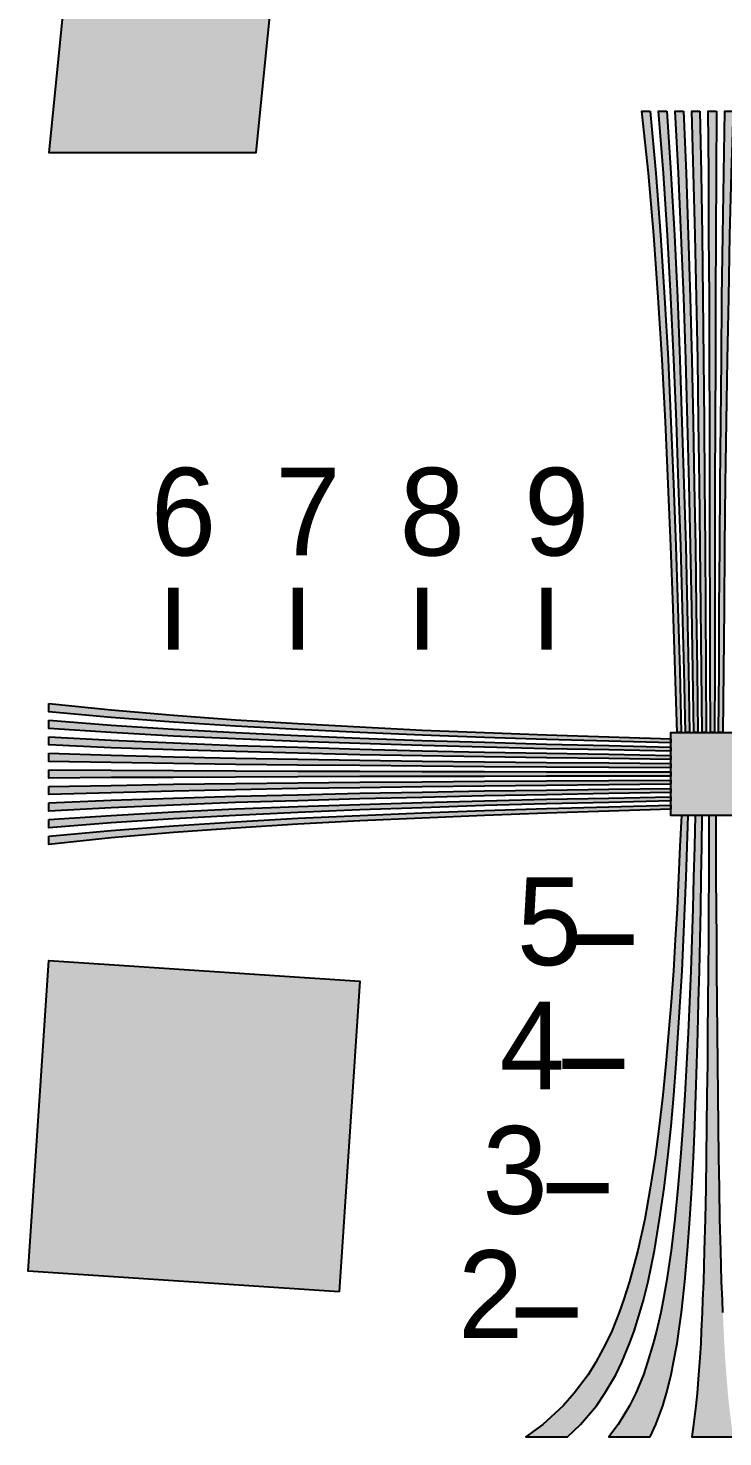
# Model space of a CAD drawing. Header units: millimetres. Extents: x 0 to 420, y 0 to 297.
# Drawn here: x 307.7 to 349.1, y 47 to 131.2 of the extents above; entities that cross this region are included whole.
import ezdxf

# ---------------------------------------------------------------- set-up
doc = ezdxf.new("R2010")
doc.units = ezdxf.units.MM
for name, color, linetype in [('LABELS', 7, 'Continuous'), ('PERIPHERY', 7, 'Continuous'), ('SFR', 7, 'Continuous')]:
    doc.layers.add(name, color=color, linetype=linetype)

msp = doc.modelspace()

# ---------------------------------------------------------------- hatches: boundary and pattern name
at = {"layer": 'PERIPHERY', "true_color": 0x000000}
h = msp.add_hatch(color=7, dxfattribs=at)
h.dxf.hatch_style = 1
h.paths.add_polyline_path([(344.784, 126.225), (345.118, 122.512), (345.403, 118.8), (345.638, 115.087), (345.848, 111.375), (346.021, 107.662), (346.17, 103.95), (346.318, 100.237), (346.43, 96.525), (346.541, 92.812), (346.64, 89.099), (346.393, 89.099), (346.281, 92.812), (346.158, 96.525), (346.021, 100.237), (345.861, 103.95), (345.688, 107.662), (345.49, 111.375), (345.255, 115.087), (344.995, 118.8), (344.673, 122.512), (344.289, 126.225), (344.784, 126.225)])
h = msp.add_hatch(color=7, dxfattribs=at)
h.dxf.hatch_style = 1
h.paths.add_polyline_path([(345.774, 126.225), (346.021, 122.512), (346.231, 118.8), (346.405, 115.087), (346.553, 111.375), (346.677, 107.662), (346.788, 103.95), (346.9, 100.237), (346.986, 96.525), (347.06, 92.812), (347.135, 89.099), (346.887, 89.099), (346.801, 92.812), (346.714, 96.525), (346.603, 100.237), (346.479, 103.95), (346.355, 107.662), (346.195, 111.375), (346.022, 115.087), (345.812, 118.8), (345.576, 122.512), (345.28, 126.225), (345.774, 126.225)])
h = msp.add_hatch(color=7, dxfattribs=at)
h.dxf.hatch_style = 1
h.paths.add_polyline_path([(346.764, 126.225), (346.925, 122.512), (347.049, 118.8), (347.16, 115.087), (347.259, 111.375), (347.346, 107.662), (347.408, 103.95), (347.482, 100.237), (347.531, 96.525), (347.581, 92.812), (347.63, 89.099), (347.383, 89.099), (347.321, 92.812), (347.259, 96.525), (347.185, 100.237), (347.098, 103.95), (347.011, 107.662), (346.9, 111.375), (346.788, 115.087), (346.64, 118.8), (346.467, 122.512), (346.269, 126.225), (346.764, 126.225)])
h = msp.add_hatch(color=7, dxfattribs=at)
h.dxf.hatch_style = 1
h.paths.add_polyline_path([(347.754, 126.225), (347.816, 122.512), (347.878, 118.8), (347.927, 115.087), (347.964, 111.375), (348.002, 107.662), (348.027, 103.95), (348.064, 100.237), (348.088, 96.525), (348.101, 92.812), (348.126, 89.099), (347.878, 89.099), (347.841, 92.812), (347.804, 96.525), (347.767, 100.237), (347.718, 103.95), (347.668, 107.662), (347.619, 111.375), (347.545, 115.087), (347.47, 118.8), (347.371, 122.512), (347.26, 126.225), (347.754, 126.225)])
h = msp.add_hatch(color=7, dxfattribs=at)
h.dxf.hatch_style = 1
h.paths.add_polyline_path([(348.744, 126.225), (348.719, 122.512), (348.707, 118.8), (348.682, 115.087), (348.67, 111.375), (348.658, 107.662), (348.645, 103.95), (348.645, 100.237), (348.633, 96.525), (348.633, 92.812), (348.621, 89.099), (348.374, 89.099), (348.361, 92.812), (348.361, 96.525), (348.349, 100.237), (348.337, 103.95), (348.337, 107.662), (348.325, 111.375), (348.312, 115.087), (348.288, 118.8), (348.275, 122.512), (348.25, 126.225), (348.744, 126.225)])
h = msp.add_hatch(color=7, dxfattribs=at)
h.dxf.hatch_style = 1
h.paths.add_polyline_path([(349.734, 126.225), (349.623, 122.512), (349.523, 118.8), (349.449, 115.087), (349.375, 111.375), (349.325, 107.662), (349.263, 103.95), (349.226, 100.237), (349.189, 96.525), (349.151, 92.812), (349.115, 89.099), (348.867, 89.099), (348.892, 92.812), (348.904, 96.525), (348.929, 100.237), (348.954, 103.95), (348.992, 107.662), (349.028, 111.375), (349.066, 115.087), (349.115, 118.8), (349.177, 122.512), (349.239, 126.225), (349.734, 126.225)])
h = msp.add_hatch(color=7, dxfattribs=at)
h.dxf.hatch_style = 1
h.paths.add_polyline_path([(308.897, 90.831), (312.609, 90.448), (316.322, 90.126), (320.034, 89.866), (323.747, 89.631), (327.46, 89.433), (331.172, 89.247), (334.885, 89.099), (338.597, 88.962), (342.31, 88.838), (346.022, 88.727), (346.022, 88.48), (342.31, 88.579), (338.597, 88.69), (334.885, 88.802), (331.172, 88.938), (327.46, 89.099), (323.747, 89.272), (320.034, 89.482), (316.322, 89.717), (312.609, 90.001), (308.897, 90.336), (308.897, 90.831)])
h = msp.add_hatch(color=7, dxfattribs=at)
h.dxf.hatch_style = 1
h.paths.add_polyline_path([(308.897, 89.841), (312.609, 89.543), (316.322, 89.309), (320.034, 89.099), (323.747, 88.926), (327.46, 88.765), (331.172, 88.628), (334.885, 88.517), (338.597, 88.405), (342.31, 88.319), (346.022, 88.232), (346.022, 87.985), (342.31, 88.06), (338.597, 88.134), (334.885, 88.22), (331.172, 88.319), (327.46, 88.443), (323.747, 88.567), (320.034, 88.715), (316.322, 88.888), (312.609, 89.099), (308.897, 89.346), (308.897, 89.841)])
h = msp.add_hatch(color=7, dxfattribs=at)
h.dxf.hatch_style = 1
h.paths.add_polyline_path([(308.897, 88.851), (312.609, 88.652), (316.322, 88.48), (320.034, 88.331), (323.747, 88.22), (327.46, 88.108), (331.172, 88.009), (334.885, 87.935), (338.597, 87.861), (342.31, 87.799), (346.022, 87.736), (346.022, 87.489), (342.31, 87.538), (338.597, 87.588), (334.885, 87.637), (331.172, 87.699), (327.46, 87.774), (323.747, 87.86), (320.034, 87.959), (316.322, 88.07), (312.609, 88.194), (308.897, 88.355), (308.897, 88.851)])
h = msp.add_hatch(color=7, dxfattribs=at)
h.dxf.hatch_style = 1
h.paths.add_polyline_path([(350.972, 84.15), (346.022, 84.15), (346.022, 89.1), (350.972, 89.1), (350.972, 84.15)])
h = msp.add_hatch(color=7, dxfattribs=at)
h.dxf.hatch_style = 1
h.paths.add_polyline_path([(308.897, 87.861), (312.609, 87.75), (316.322, 87.651), (320.034, 87.576), (323.747, 87.502), (327.46, 87.452), (331.172, 87.39), (334.885, 87.353), (338.597, 87.316), (342.31, 87.279), (346.022, 87.242), (346.022, 86.994), (342.31, 87.019), (338.597, 87.031), (334.885, 87.056), (331.172, 87.081), (327.46, 87.119), (323.747, 87.155), (320.034, 87.193), (316.322, 87.242), (312.609, 87.304), (308.897, 87.366), (308.897, 87.861)])
h = msp.add_hatch(color=7, dxfattribs=at)
h.dxf.hatch_style = 1
h.paths.add_polyline_path([(308.897, 86.871), (312.609, 86.846), (316.322, 86.834), (320.034, 86.809), (323.747, 86.796), (327.46, 86.784), (331.172, 86.772), (334.885, 86.772), (338.597, 86.76), (342.31, 86.76), (346.022, 86.747), (346.022, 86.5), (342.31, 86.488), (338.597, 86.488), (334.885, 86.476), (331.172, 86.464), (327.46, 86.464), (323.747, 86.451), (320.034, 86.439), (316.322, 86.414), (312.609, 86.402), (308.897, 86.377), (308.897, 86.871)])
h = msp.add_hatch(color=7, dxfattribs=at)
h.dxf.hatch_style = 1
h.paths.add_polyline_path([(308.897, 85.881), (312.609, 85.943), (316.322, 86.005), (320.034, 86.054), (323.747, 86.092), (327.46, 86.129), (331.172, 86.154), (334.885, 86.191), (338.597, 86.216), (342.31, 86.228), (346.022, 86.253), (346.022, 86.006), (342.31, 85.968), (338.597, 85.931), (334.885, 85.894), (331.172, 85.845), (327.46, 85.796), (323.747, 85.746), (320.034, 85.672), (316.322, 85.597), (312.609, 85.498), (308.897, 85.387), (308.897, 85.881)])
h = msp.add_hatch(color=7, dxfattribs=at)
h.dxf.hatch_style = 1
h.paths.add_polyline_path([(308.897, 84.891), (312.609, 85.052), (316.322, 85.175), (320.034, 85.287), (323.747, 85.386), (327.46, 85.473), (331.172, 85.535), (334.885, 85.609), (338.597, 85.658), (342.31, 85.707), (346.022, 85.757), (346.022, 85.51), (342.31, 85.448), (338.597, 85.386), (334.885, 85.311), (331.172, 85.225), (327.46, 85.138), (323.747, 85.027), (320.034, 84.915), (316.322, 84.767), (312.609, 84.594), (308.897, 84.396), (308.897, 84.891)])
h = msp.add_hatch(color=7, dxfattribs=at)
h.dxf.hatch_style = 1
h.paths.add_polyline_path([(308.897, 83.901), (312.609, 84.148), (316.322, 84.358), (320.034, 84.532), (323.747, 84.68), (327.46, 84.804), (331.172, 84.915), (334.885, 85.027), (338.597, 85.113), (342.31, 85.187), (346.022, 85.262), (346.022, 85.015), (342.31, 84.928), (338.597, 84.841), (334.885, 84.73), (331.172, 84.606), (327.46, 84.482), (323.747, 84.322), (320.034, 84.149), (316.322, 83.939), (312.609, 83.703), (308.897, 83.406), (308.897, 83.901)])
h = msp.add_hatch(color=7, dxfattribs=at)
h.dxf.hatch_style = 1
h.paths.add_polyline_path([(308.897, 82.91), (312.609, 83.245), (316.322, 83.529), (320.034, 83.765), (323.747, 83.975), (327.46, 84.148), (331.172, 84.297), (334.885, 84.445), (338.597, 84.557), (342.31, 84.668), (346.022, 84.767), (346.022, 84.52), (342.31, 84.408), (338.597, 84.285), (334.885, 84.148), (331.172, 83.988), (327.46, 83.814), (323.747, 83.617), (320.034, 83.381), (316.322, 83.121), (312.609, 82.8), (308.897, 82.416), (308.897, 82.91)])
h = msp.add_hatch(color=7, dxfattribs=at)
h.dxf.hatch_style = 1
h.paths.add_polyline_path([(339.839, 47.025), (340.631, 47.768), (341.571, 48.882), (342.078, 49.624), (342.722, 50.738), (343.08, 51.48), (343.551, 52.594), (343.823, 53.337), (344.17, 54.45), (344.379, 55.193), (344.652, 56.307), (345.036, 58.163), (345.345, 60.019), (345.618, 61.875), (345.84, 63.732), (346.026, 65.588), (346.187, 67.444), (346.336, 69.3), (346.459, 71.157), (346.571, 73.013), (346.682, 74.869), (346.769, 76.726), (346.856, 78.582), (346.93, 80.438), (346.991, 82.294), (347.053, 84.151), (346.644, 84.151), (346.558, 82.294), (346.472, 80.438), (346.385, 78.582), (346.274, 76.726), (346.163, 74.869), (346.026, 73.013), (345.878, 71.157), (345.717, 69.3), (345.531, 67.444), (345.32, 65.588), (345.073, 63.732), (344.788, 61.875), (344.454, 60.019), (344.046, 58.163), (343.551, 56.307), (343.192, 55.193), (342.932, 54.45), (342.486, 53.337), (342.139, 52.594), (341.533, 51.48), (341.075, 50.738), (340.246, 49.624), (339.591, 48.882), (338.378, 47.768), (337.363, 47.025), (339.839, 47.025)])
h = msp.add_hatch(color=7, dxfattribs=at)
h.dxf.hatch_style = 1
h.paths.add_polyline_path([(344.788, 47.025), (345.123, 47.768), (345.532, 48.882), (345.754, 49.624), (346.027, 50.738), (346.175, 51.48), (346.386, 52.594), (346.498, 53.337), (346.646, 54.45), (346.732, 55.193), (346.856, 56.307), (347.017, 58.163), (347.153, 60.019), (347.265, 61.875), (347.364, 63.732), (347.438, 65.588), (347.513, 67.444), (347.574, 69.3), (347.624, 71.157), (347.673, 73.013), (347.723, 74.869), (347.76, 76.726), (347.797, 78.582), (347.822, 80.438), (347.859, 82.294), (347.884, 84.151), (347.475, 84.151), (347.426, 82.294), (347.376, 80.438), (347.327, 78.582), (347.266, 76.726), (347.203, 74.869), (347.129, 73.013), (347.042, 71.157), (346.956, 69.3), (346.857, 67.444), (346.732, 65.588), (346.597, 63.732), (346.436, 61.875), (346.25, 60.019), (346.027, 58.163), (345.754, 56.307), (345.556, 55.193), (345.408, 54.45), (345.161, 53.337), (344.962, 52.594), (344.629, 51.48), (344.381, 50.738), (343.923, 49.624), (343.552, 48.882), (342.871, 47.768), (342.314, 47.025), (344.788, 47.025)])
h = msp.add_hatch(color=7, dxfattribs=at)
h.dxf.hatch_style = 1
h.paths.add_polyline_path([(349.739, 47.025), (349.628, 47.768), (349.492, 48.882), (349.417, 49.624), (349.33, 50.738), (349.269, 51.48), (349.206, 52.594), (349.17, 53.337), (349.12, 54.45), (349.095, 55.193), (349.045, 56.307), (348.996, 58.163), (348.947, 60.019), (348.91, 61.875), (348.885, 63.732), (348.86, 65.588), (348.835, 67.444), (348.811, 69.3), (348.798, 71.157), (348.773, 73.013), (348.761, 74.869), (348.749, 76.726), (348.737, 78.582), (348.724, 80.438), (348.712, 82.294), (348.711, 84.151), (348.291, 84.151), (348.291, 82.294), (348.279, 80.438), (348.267, 78.582), (348.255, 76.726), (348.242, 74.869), (348.23, 73.013), (348.205, 71.157), (348.193, 69.3), (348.168, 67.444), (348.143, 65.588), (348.118, 63.732), (348.093, 61.875), (348.056, 60.019), (348.006, 58.163), (347.957, 56.307), (347.908, 55.193), (347.883, 54.45), (347.833, 53.337), (347.797, 52.594), (347.723, 51.48), (347.672, 50.738), (347.586, 49.624), (347.512, 48.882), (347.376, 47.768), (347.265, 47.025), (349.739, 47.025)])
at = {"layer": 'SFR', "true_color": 0x000000}
h = msp.add_hatch(color=7, dxfattribs=at)
h.dxf.hatch_style = 1
h.paths.add_polyline_path([(313.847, 173.25), (308.897, 123.749), (321.272, 123.749), (323.379, 144.824), (372.389, 139.922), (370.772, 123.749), (383.147, 123.749), (388.097, 173.249), (375.722, 173.249), (373.615, 152.175), (324.605, 157.076), (326.222, 173.249), (313.847, 173.249), (313.847, 173.25)])
h = msp.add_hatch(color=7, dxfattribs=at)
h.dxf.hatch_style = 1
h.paths.add_polyline_path([(326.222, 55.687), (307.659, 56.924), (308.897, 75.487), (327.46, 74.249), (326.222, 55.687)])

# ---------------------------------------------------------------- linework, layer by layer
at = {"layer": 'PERIPHERY', "color": 250}
for points in [[(344.784, 126.225), (345.118, 122.512), (345.403, 118.8), (345.638, 115.087), (345.848, 111.375), (346.021, 107.662), (346.17, 103.95), (346.318, 100.237), (346.43, 96.525), (346.541, 92.812), (346.64, 89.099), (346.393, 89.099), (346.281, 92.812), (346.158, 96.525), (346.021, 100.237), (345.861, 103.95), (345.688, 107.662), (345.49, 111.375), (345.255, 115.087), (344.995, 118.8), (344.673, 122.512), (344.289, 126.225), (344.784, 126.225)], [(345.774, 126.225), (346.021, 122.512), (346.231, 118.8), (346.405, 115.087), (346.553, 111.375), (346.677, 107.662), (346.788, 103.95), (346.9, 100.237), (346.986, 96.525), (347.06, 92.812), (347.135, 89.099), (346.887, 89.099), (346.801, 92.812), (346.714, 96.525), (346.603, 100.237), (346.479, 103.95), (346.355, 107.662), (346.195, 111.375), (346.022, 115.087), (345.812, 118.8), (345.576, 122.512), (345.28, 126.225), (345.774, 126.225)], [(346.764, 126.225), (346.925, 122.512), (347.049, 118.8), (347.16, 115.087), (347.259, 111.375), (347.346, 107.662), (347.408, 103.95), (347.482, 100.237), (347.531, 96.525), (347.581, 92.812), (347.63, 89.099), (347.383, 89.099), (347.321, 92.812), (347.259, 96.525), (347.185, 100.237), (347.098, 103.95), (347.011, 107.662), (346.9, 111.375), (346.788, 115.087), (346.64, 118.8), (346.467, 122.512), (346.269, 126.225), (346.764, 126.225)], [(347.754, 126.225), (347.816, 122.512), (347.878, 118.8), (347.927, 115.087), (347.964, 111.375), (348.002, 107.662), (348.027, 103.95), (348.064, 100.237), (348.088, 96.525), (348.101, 92.812), (348.126, 89.099), (347.878, 89.099), (347.841, 92.812), (347.804, 96.525), (347.767, 100.237), (347.718, 103.95), (347.668, 107.662), (347.619, 111.375), (347.545, 115.087), (347.47, 118.8), (347.371, 122.512), (347.26, 126.225), (347.754, 126.225)], [(348.744, 126.225), (348.719, 122.512), (348.707, 118.8), (348.682, 115.087), (348.67, 111.375), (348.658, 107.662), (348.645, 103.95), (348.645, 100.237), (348.633, 96.525), (348.633, 92.812), (348.621, 89.099), (348.374, 89.099), (348.361, 92.812), (348.361, 96.525), (348.349, 100.237), (348.337, 103.95), (348.337, 107.662), (348.325, 111.375), (348.312, 115.087), (348.288, 118.8), (348.275, 122.512), (348.25, 126.225), (348.744, 126.225)], [(349.734, 126.225), (349.623, 122.512), (349.523, 118.8), (349.449, 115.087), (349.375, 111.375), (349.325, 107.662), (349.263, 103.95), (349.226, 100.237), (349.189, 96.525), (349.151, 92.812), (349.115, 89.099), (348.867, 89.099), (348.892, 92.812), (348.904, 96.525), (348.929, 100.237), (348.954, 103.95), (348.992, 107.662), (349.028, 111.375), (349.066, 115.087), (349.115, 118.8), (349.177, 122.512), (349.239, 126.225), (349.734, 126.225)], [(308.897, 90.831), (312.609, 90.448), (316.322, 90.126), (320.034, 89.866), (323.747, 89.631), (327.46, 89.433), (331.172, 89.247), (334.885, 89.099), (338.597, 88.962), (342.31, 88.838), (346.022, 88.727), (346.022, 88.48), (342.31, 88.579), (338.597, 88.69), (334.885, 88.802), (331.172, 88.938), (327.46, 89.099), (323.747, 89.272), (320.034, 89.482), (316.322, 89.717), (312.609, 90.001), (308.897, 90.336), (308.897, 90.831)], [(308.897, 89.841), (312.609, 89.543), (316.322, 89.309), (320.034, 89.099), (323.747, 88.926), (327.46, 88.765), (331.172, 88.628), (334.885, 88.517), (338.597, 88.405), (342.31, 88.319), (346.022, 88.232), (346.022, 87.985), (342.31, 88.06), (338.597, 88.134), (334.885, 88.22), (331.172, 88.319), (327.46, 88.443), (323.747, 88.567), (320.034, 88.715), (316.322, 88.888), (312.609, 89.099), (308.897, 89.346), (308.897, 89.841)], [(308.897, 88.851), (312.609, 88.652), (316.322, 88.48), (320.034, 88.331), (323.747, 88.22), (327.46, 88.108), (331.172, 88.009), (334.885, 87.935), (338.597, 87.861), (342.31, 87.799), (346.022, 87.736), (346.022, 87.489), (342.31, 87.538), (338.597, 87.588), (334.885, 87.637), (331.172, 87.699), (327.46, 87.774), (323.747, 87.86), (320.034, 87.959), (316.322, 88.07), (312.609, 88.194), (308.897, 88.355), (308.897, 88.851)], [(350.972, 84.15), (346.022, 84.15), (346.022, 89.1), (350.972, 89.1), (350.972, 84.15)], [(308.897, 87.861), (312.609, 87.75), (316.322, 87.651), (320.034, 87.576), (323.747, 87.502), (327.46, 87.452), (331.172, 87.39), (334.885, 87.353), (338.597, 87.316), (342.31, 87.279), (346.022, 87.242), (346.022, 86.994), (342.31, 87.019), (338.597, 87.031), (334.885, 87.056), (331.172, 87.081), (327.46, 87.119), (323.747, 87.155), (320.034, 87.193), (316.322, 87.242), (312.609, 87.304), (308.897, 87.366), (308.897, 87.861)], [(308.897, 86.871), (312.609, 86.846), (316.322, 86.834), (320.034, 86.809), (323.747, 86.796), (327.46, 86.784), (331.172, 86.772), (334.885, 86.772), (338.597, 86.76), (342.31, 86.76), (346.022, 86.747), (346.022, 86.5), (342.31, 86.488), (338.597, 86.488), (334.885, 86.476), (331.172, 86.464), (327.46, 86.464), (323.747, 86.451), (320.034, 86.439), (316.322, 86.414), (312.609, 86.402), (308.897, 86.377), (308.897, 86.871)], [(308.897, 85.881), (312.609, 85.943), (316.322, 86.005), (320.034, 86.054), (323.747, 86.092), (327.46, 86.129), (331.172, 86.154), (334.885, 86.191), (338.597, 86.216), (342.31, 86.228), (346.022, 86.253), (346.022, 86.006), (342.31, 85.968), (338.597, 85.931), (334.885, 85.894), (331.172, 85.845), (327.46, 85.796), (323.747, 85.746), (320.034, 85.672), (316.322, 85.597), (312.609, 85.498), (308.897, 85.387), (308.897, 85.881)], [(308.897, 84.891), (312.609, 85.052), (316.322, 85.175), (320.034, 85.287), (323.747, 85.386), (327.46, 85.473), (331.172, 85.535), (334.885, 85.609), (338.597, 85.658), (342.31, 85.707), (346.022, 85.757), (346.022, 85.51), (342.31, 85.448), (338.597, 85.386), (334.885, 85.311), (331.172, 85.225), (327.46, 85.138), (323.747, 85.027), (320.034, 84.915), (316.322, 84.767), (312.609, 84.594), (308.897, 84.396), (308.897, 84.891)], [(308.897, 83.901), (312.609, 84.148), (316.322, 84.358), (320.034, 84.532), (323.747, 84.68), (327.46, 84.804), (331.172, 84.915), (334.885, 85.027), (338.597, 85.113), (342.31, 85.187), (346.022, 85.262), (346.022, 85.015), (342.31, 84.928), (338.597, 84.841), (334.885, 84.73), (331.172, 84.606), (327.46, 84.482), (323.747, 84.322), (320.034, 84.149), (316.322, 83.939), (312.609, 83.703), (308.897, 83.406), (308.897, 83.901)], [(308.897, 82.91), (312.609, 83.245), (316.322, 83.529), (320.034, 83.765), (323.747, 83.975), (327.46, 84.148), (331.172, 84.297), (334.885, 84.445), (338.597, 84.557), (342.31, 84.668), (346.022, 84.767), (346.022, 84.52), (342.31, 84.408), (338.597, 84.285), (334.885, 84.148), (331.172, 83.988), (327.46, 83.814), (323.747, 83.617), (320.034, 83.381), (316.322, 83.121), (312.609, 82.8), (308.897, 82.416), (308.897, 82.91)], [(339.839, 47.025), (340.631, 47.768), (341.571, 48.882), (342.078, 49.624), (342.722, 50.738), (343.08, 51.48), (343.551, 52.594), (343.823, 53.337), (344.17, 54.45), (344.379, 55.193), (344.652, 56.307), (345.036, 58.163), (345.345, 60.019), (345.618, 61.875), (345.84, 63.732), (346.026, 65.588), (346.187, 67.444), (346.336, 69.3), (346.459, 71.157), (346.571, 73.013), (346.682, 74.869), (346.769, 76.726), (346.856, 78.582), (346.93, 80.438), (346.991, 82.294), (347.053, 84.151), (346.644, 84.151), (346.558, 82.294), (346.472, 80.438), (346.385, 78.582), (346.274, 76.726), (346.163, 74.869), (346.026, 73.013), (345.878, 71.157), (345.717, 69.3), (345.531, 67.444), (345.32, 65.588), (345.073, 63.732), (344.788, 61.875), (344.454, 60.019), (344.046, 58.163), (343.551, 56.307), (343.192, 55.193), (342.932, 54.45), (342.486, 53.337), (342.139, 52.594), (341.533, 51.48), (341.075, 50.738), (340.246, 49.624), (339.591, 48.882), (338.378, 47.768), (337.363, 47.025), (339.839, 47.025)], [(344.788, 47.025), (345.123, 47.768), (345.532, 48.882), (345.754, 49.624), (346.027, 50.738), (346.175, 51.48), (346.386, 52.594), (346.498, 53.337), (346.646, 54.45), (346.732, 55.193), (346.856, 56.307), (347.017, 58.163), (347.153, 60.019), (347.265, 61.875), (347.364, 63.732), (347.438, 65.588), (347.513, 67.444), (347.574, 69.3), (347.624, 71.157), (347.673, 73.013), (347.723, 74.869), (347.76, 76.726), (347.797, 78.582), (347.822, 80.438), (347.859, 82.294), (347.884, 84.151), (347.475, 84.151), (347.426, 82.294), (347.376, 80.438), (347.327, 78.582), (347.266, 76.726), (347.203, 74.869), (347.129, 73.013), (347.042, 71.157), (346.956, 69.3), (346.857, 67.444), (346.732, 65.588), (346.597, 63.732), (346.436, 61.875), (346.25, 60.019), (346.027, 58.163), (345.754, 56.307), (345.556, 55.193), (345.408, 54.45), (345.161, 53.337), (344.962, 52.594), (344.629, 51.48), (344.381, 50.738), (343.923, 49.624), (343.552, 48.882), (342.871, 47.768), (342.314, 47.025), (344.788, 47.025)]]:
    msp.add_lwpolyline(points, close=True, dxfattribs=at)
at = {"layer": 'PERIPHERY', "color": 250, "lineweight": 35, "const_width": 0.619}
for points in [[(316.322, 97.761), (316.322, 94.048)], [(323.747, 97.761), (323.747, 94.048)], [(331.172, 97.761), (331.172, 94.048)], [(338.597, 97.761), (338.597, 94.048)], [(343.799, 76.725), (340.086, 76.725)], [(343.242, 69.3), (339.529, 69.3)], [(342.313, 61.875), (338.601, 61.875)], [(340.457, 54.45), (336.744, 54.45)]]:
    msp.add_lwpolyline(points, dxfattribs=at)
at = {"layer": 'PERIPHERY', "color": 250}
msp.add_lwpolyline([(349.12, 54.45), (349.095, 55.193), (349.045, 56.307), (348.996, 58.163), (348.947, 60.019), (348.91, 61.875), (348.885, 63.732), (348.86, 65.588), (348.835, 67.444), (348.811, 69.3), (348.798, 71.157), (348.773, 73.013), (348.761, 74.869), (348.749, 76.726), (348.737, 78.582), (348.724, 80.438), (348.712, 82.294), (348.711, 84.151), (348.291, 84.151), (348.291, 82.294), (348.279, 80.438), (348.267, 78.582), (348.255, 76.726), (348.242, 74.869), (348.23, 73.013), (348.205, 71.157), (348.193, 69.3), (348.168, 67.444), (348.143, 65.588), (348.118, 63.732), (348.093, 61.875), (348.056, 60.019), (348.006, 58.163), (347.957, 56.307), (347.908, 55.193), (347.883, 54.45), (347.833, 53.337), (347.797, 52.594), (347.723, 51.48), (347.672, 50.738), (347.586, 49.624), (347.512, 48.882), (347.376, 47.768), (347.265, 47.025), (349.739, 47.025)], dxfattribs=at)
at = {"layer": 'PERIPHERY', "color": 250, "true_color": 0x000000}
for points in [[(344.784, 126.225), (344.289, 126.225), (344.673, 122.512)], [(344.784, 126.225), (344.673, 122.512), (344.995, 118.8)], [(344.784, 126.225), (344.995, 118.8), (345.255, 115.087)], [(344.784, 126.225), (345.255, 115.087), (345.49, 111.375)], [(344.784, 126.225), (345.49, 111.375), (345.688, 107.662)], [(344.784, 126.225), (345.688, 107.662), (346.64, 89.099)], [(344.784, 126.225), (346.64, 89.099), (346.541, 92.812)], [(344.784, 126.225), (346.541, 92.812), (346.43, 96.525)], [(344.784, 126.225), (346.43, 96.525), (346.318, 100.237)], [(344.784, 126.225), (346.318, 100.237), (346.17, 103.95)], [(344.784, 126.225), (346.17, 103.95), (346.021, 107.662)], [(344.784, 126.225), (346.021, 107.662), (345.848, 111.375)], [(344.784, 126.225), (345.848, 111.375), (345.638, 115.087)], [(344.784, 126.225), (345.638, 115.087), (345.403, 118.8)], [(345.403, 118.8), (345.118, 122.512), (344.784, 126.225)], [(345.774, 126.225), (345.28, 126.225), (345.576, 122.512)], [(345.774, 126.225), (345.576, 122.512), (345.812, 118.8)], [(345.774, 126.225), (345.812, 118.8), (346.022, 115.087)], [(345.774, 126.225), (346.022, 115.087), (346.195, 111.375)], [(345.774, 126.225), (346.195, 111.375), (346.355, 107.662)], [(345.774, 126.225), (346.355, 107.662), (346.479, 103.95)], [(345.774, 126.225), (346.479, 103.95), (346.603, 100.237)], [(345.774, 126.225), (346.603, 100.237), (347.135, 89.099)], [(345.774, 126.225), (347.135, 89.099), (347.06, 92.812)], [(345.774, 126.225), (347.06, 92.812), (346.986, 96.525)], [(345.774, 126.225), (346.986, 96.525), (346.9, 100.237)], [(345.774, 126.225), (346.9, 100.237), (346.788, 103.95)], [(345.774, 126.225), (346.788, 103.95), (346.677, 107.662)], [(345.774, 126.225), (346.677, 107.662), (346.553, 111.375)], [(345.774, 126.225), (346.553, 111.375), (346.405, 115.087)], [(345.774, 126.225), (346.405, 115.087), (346.231, 118.8)], [(346.231, 118.8), (346.021, 122.512), (345.774, 126.225)], [(346.764, 126.225), (346.269, 126.225), (346.467, 122.512)], [(346.764, 126.225), (346.467, 122.512), (346.64, 118.8)], [(346.764, 126.225), (346.64, 118.8), (346.788, 115.087)], [(346.764, 126.225), (346.788, 115.087), (346.9, 111.375)], [(346.764, 126.225), (346.9, 111.375), (347.011, 107.662)], [(346.764, 126.225), (347.011, 107.662), (347.098, 103.95)], [(346.764, 126.225), (347.098, 103.95), (347.185, 100.237)], [(346.764, 126.225), (347.185, 100.237), (347.259, 96.525)], [(346.764, 126.225), (347.259, 96.525), (347.321, 92.812)], [(346.764, 126.225), (347.321, 92.812), (347.383, 89.099)], [(346.764, 126.225), (347.383, 89.099), (347.63, 89.099)], [(346.764, 126.225), (347.63, 89.099), (347.581, 92.812)], [(346.764, 126.225), (347.581, 92.812), (347.531, 96.525)], [(346.764, 126.225), (347.531, 96.525), (347.482, 100.237)], [(346.764, 126.225), (347.482, 100.237), (347.408, 103.95)], [(346.764, 126.225), (347.408, 103.95), (347.346, 107.662)], [(346.764, 126.225), (347.346, 107.662), (347.259, 111.375)], [(346.764, 126.225), (347.259, 111.375), (347.16, 115.087)], [(346.764, 126.225), (347.16, 115.087), (347.049, 118.8)], [(347.049, 118.8), (346.925, 122.512), (346.764, 126.225)], [(347.754, 126.225), (347.26, 126.225), (347.371, 122.512)], [(347.754, 126.225), (347.371, 122.512), (347.47, 118.8)], [(347.754, 126.225), (347.47, 118.8), (347.545, 115.087)], [(347.754, 126.225), (347.545, 115.087), (347.619, 111.375)], [(347.754, 126.225), (347.619, 111.375), (347.668, 107.662)], [(347.754, 126.225), (347.668, 107.662), (347.718, 103.95)], [(347.754, 126.225), (347.718, 103.95), (347.767, 100.237)], [(347.754, 126.225), (347.767, 100.237), (347.804, 96.525)], [(347.754, 126.225), (347.804, 96.525), (347.841, 92.812)], [(347.754, 126.225), (347.841, 92.812), (347.878, 89.099)], [(347.754, 126.225), (347.878, 89.099), (348.126, 89.099)], [(347.754, 126.225), (348.126, 89.099), (348.101, 92.812)], [(347.754, 126.225), (348.101, 92.812), (348.088, 96.525)], [(347.754, 126.225), (348.088, 96.525), (348.064, 100.237)], [(347.754, 126.225), (348.064, 100.237), (348.027, 103.95)], [(347.754, 126.225), (348.027, 103.95), (348.002, 107.662)], [(347.754, 126.225), (348.002, 107.662), (347.964, 111.375)], [(347.754, 126.225), (347.964, 111.375), (347.927, 115.087)], [(347.754, 126.225), (347.927, 115.087), (347.878, 118.8)], [(347.878, 118.8), (347.816, 122.512), (347.754, 126.225)], [(348.744, 126.225), (348.25, 126.225), (348.275, 122.512)], [(348.744, 126.225), (348.275, 122.512), (348.288, 118.8)], [(348.744, 126.225), (348.288, 118.8), (348.312, 115.087)], [(348.744, 126.225), (348.312, 115.087), (348.325, 111.375)], [(348.744, 126.225), (348.325, 111.375), (348.337, 107.662)], [(348.744, 126.225), (348.337, 107.662), (348.337, 103.95)], [(348.744, 126.225), (348.337, 103.95), (348.349, 100.237)], [(348.744, 126.225), (348.349, 100.237), (348.361, 96.525)], [(348.744, 126.225), (348.361, 96.525), (348.361, 92.812)], [(348.744, 126.225), (348.361, 92.812), (348.374, 89.099)], [(348.374, 89.099), (348.719, 122.512), (348.744, 126.225)], [(349.734, 126.225), (348.954, 103.95), (348.929, 100.237)], [(348.929, 100.237), (349.623, 122.512), (349.734, 126.225)], [(349.734, 126.225), (348.992, 107.662), (348.954, 103.95)], [(349.734, 126.225), (349.028, 111.375), (348.992, 107.662)], [(349.734, 126.225), (349.066, 115.087), (349.028, 111.375)], [(349.734, 126.225), (349.115, 118.8), (349.066, 115.087)], [(348.374, 89.099), (348.707, 118.8), (348.719, 122.512)], [(348.929, 100.237), (349.523, 118.8), (349.623, 122.512)], [(348.374, 89.099), (348.682, 115.087), (348.707, 118.8)], [(348.929, 100.237), (349.449, 115.087), (349.523, 118.8)], [(348.374, 89.099), (348.67, 111.375), (348.682, 115.087)], [(348.929, 100.237), (349.375, 111.375), (349.449, 115.087)], [(348.374, 89.099), (348.658, 107.662), (348.67, 111.375)], [(348.929, 100.237), (349.325, 107.662), (349.375, 111.375)], [(345.688, 107.662), (345.861, 103.95), (346.64, 89.099)], [(348.374, 89.099), (348.645, 103.95), (348.658, 107.662)], [(348.929, 100.237), (349.263, 103.95), (349.325, 107.662)], [(345.861, 103.95), (346.021, 100.237), (346.64, 89.099)], [(348.374, 89.099), (348.645, 100.237), (348.645, 103.95)], [(348.929, 100.237), (349.226, 100.237), (349.263, 103.95)], [(346.021, 100.237), (346.158, 96.525), (346.64, 89.099)], [(346.603, 100.237), (346.714, 96.525), (347.135, 89.099)], [(348.374, 89.099), (348.633, 96.525), (348.645, 100.237)], [(348.929, 100.237), (348.904, 96.525), (348.892, 92.812)], [(348.929, 100.237), (348.892, 92.812), (349.115, 89.099)], [(348.929, 100.237), (349.115, 89.099), (349.151, 92.812)], [(348.929, 100.237), (349.151, 92.812), (349.189, 96.525)], [(348.929, 100.237), (349.189, 96.525), (349.226, 100.237)], [(346.158, 96.525), (346.281, 92.812), (346.64, 89.099)], [(346.714, 96.525), (346.801, 92.812), (347.135, 89.099)], [(348.374, 89.099), (348.633, 92.812), (348.633, 96.525)], [(346.281, 92.812), (346.393, 89.099), (346.64, 89.099)], [(346.801, 92.812), (346.887, 89.099), (347.135, 89.099)], [(348.374, 89.099), (348.621, 89.099), (348.633, 92.812)], [(348.892, 92.812), (348.867, 89.099), (349.115, 89.099)], [(308.897, 90.831), (308.897, 90.336), (312.609, 90.001)], [(308.897, 90.831), (312.609, 90.001), (316.322, 89.717)], [(308.897, 90.831), (316.322, 89.717), (320.034, 89.482)], [(308.897, 90.831), (320.034, 89.482), (323.747, 89.272)], [(323.747, 89.272), (312.609, 90.448), (308.897, 90.831)], [(323.747, 89.272), (316.322, 90.126), (312.609, 90.448)], [(323.747, 89.272), (320.034, 89.866), (316.322, 90.126)], [(308.897, 89.841), (308.897, 89.346), (312.609, 89.099)], [(308.897, 89.841), (312.609, 89.099), (316.322, 88.888)], [(308.897, 89.841), (316.322, 88.888), (320.034, 88.715)], [(308.897, 89.841), (320.034, 88.715), (323.747, 88.567)], [(323.747, 88.567), (312.609, 89.543), (308.897, 89.841)], [(323.747, 88.567), (316.322, 89.309), (312.609, 89.543)], [(323.747, 88.567), (320.034, 89.099), (316.322, 89.309)], [(323.747, 89.272), (323.747, 89.631), (320.034, 89.866)], [(323.747, 89.272), (327.46, 89.433), (323.747, 89.631)], [(323.747, 89.272), (331.172, 89.247), (327.46, 89.433)], [(323.747, 89.272), (327.46, 89.099), (331.172, 88.938)], [(323.747, 89.272), (331.172, 88.938), (334.885, 88.802)], [(323.747, 89.272), (334.885, 88.802), (338.597, 88.69)], [(323.747, 89.272), (338.597, 88.69), (342.31, 88.579)], [(323.747, 89.272), (342.31, 88.579), (346.022, 88.48)], [(323.747, 89.272), (346.022, 88.48), (346.022, 88.727)], [(323.747, 89.272), (346.022, 88.727), (342.31, 88.838)], [(323.747, 89.272), (342.31, 88.838), (338.597, 88.962)], [(323.747, 89.272), (338.597, 88.962), (334.885, 89.099)], [(323.747, 89.272), (334.885, 89.099), (331.172, 89.247)], [(308.897, 88.851), (308.897, 88.355), (312.609, 88.194)], [(308.897, 88.851), (312.609, 88.194), (316.322, 88.07)], [(308.897, 88.851), (316.322, 88.07), (320.034, 87.959)], [(308.897, 88.851), (320.034, 87.959), (323.747, 87.86)], [(308.897, 88.851), (323.747, 87.86), (327.46, 87.774)], [(327.46, 87.774), (312.609, 88.652), (308.897, 88.851)], [(327.46, 87.774), (316.322, 88.48), (312.609, 88.652)], [(327.46, 87.774), (320.034, 88.331), (316.322, 88.48)], [(323.747, 88.567), (323.747, 88.926), (320.034, 89.099)], [(323.747, 88.567), (327.46, 88.765), (323.747, 88.926)], [(323.747, 88.567), (331.172, 88.628), (327.46, 88.765)], [(323.747, 88.567), (334.885, 88.517), (331.172, 88.628)], [(323.747, 88.567), (327.46, 88.443), (334.885, 88.22)], [(323.747, 88.567), (334.885, 88.22), (338.597, 88.134)], [(323.747, 88.567), (338.597, 88.134), (342.31, 88.06)], [(323.747, 88.567), (342.31, 88.06), (346.022, 87.985)], [(323.747, 88.567), (346.022, 87.985), (346.022, 88.232)], [(323.747, 88.567), (346.022, 88.232), (342.31, 88.319)], [(323.747, 88.567), (342.31, 88.319), (338.597, 88.405)], [(323.747, 88.567), (338.597, 88.405), (334.885, 88.517)], [(327.46, 88.443), (331.172, 88.319), (334.885, 88.22)], [(350.972, 84.15), (350.972, 89.1), (346.022, 89.1)], [(346.022, 89.1), (346.022, 84.15), (350.972, 84.15)], [(308.897, 87.861), (308.897, 87.366), (312.609, 87.304)], [(308.897, 87.861), (312.609, 87.304), (316.322, 87.242)], [(308.897, 87.861), (316.322, 87.242), (320.034, 87.193)], [(308.897, 87.861), (320.034, 87.193), (323.747, 87.155)], [(308.897, 87.861), (323.747, 87.155), (327.46, 87.119)], [(308.897, 87.861), (327.46, 87.119), (331.172, 87.081)], [(308.897, 87.861), (331.172, 87.081), (334.885, 87.056)], [(334.885, 87.056), (312.609, 87.75), (308.897, 87.861)], [(334.885, 87.056), (316.322, 87.651), (312.609, 87.75)], [(334.885, 87.056), (320.034, 87.576), (316.322, 87.651)], [(327.46, 87.774), (323.747, 88.22), (320.034, 88.331)], [(334.885, 87.056), (323.747, 87.502), (320.034, 87.576)], [(327.46, 87.774), (327.46, 88.108), (323.747, 88.22)], [(327.46, 87.774), (331.172, 88.009), (327.46, 88.108)], [(327.46, 87.774), (334.885, 87.935), (331.172, 88.009)], [(327.46, 87.774), (338.597, 87.861), (334.885, 87.935)], [(327.46, 87.774), (342.31, 87.799), (338.597, 87.861)], [(327.46, 87.774), (346.022, 87.736), (342.31, 87.799)], [(327.46, 87.774), (331.172, 87.699), (334.885, 87.637)], [(327.46, 87.774), (334.885, 87.637), (338.597, 87.588)], [(327.46, 87.774), (338.597, 87.588), (342.31, 87.538)], [(327.46, 87.774), (342.31, 87.538), (346.022, 87.489)], [(327.46, 87.774), (346.022, 87.489), (346.022, 87.736)], [(308.897, 86.871), (308.897, 86.377), (312.609, 86.402)], [(308.897, 86.871), (312.609, 86.402), (316.322, 86.414)], [(308.897, 86.871), (316.322, 86.414), (320.034, 86.439)], [(308.897, 86.871), (320.034, 86.439), (323.747, 86.451)], [(308.897, 86.871), (323.747, 86.451), (327.46, 86.464)], [(308.897, 86.871), (327.46, 86.464), (331.172, 86.464)], [(308.897, 86.871), (331.172, 86.464), (334.885, 86.476)], [(308.897, 86.871), (334.885, 86.476), (338.597, 86.488)], [(308.897, 86.871), (338.597, 86.488), (342.31, 86.488)], [(308.897, 86.871), (342.31, 86.488), (346.022, 86.5)], [(346.022, 86.5), (312.609, 86.846), (308.897, 86.871)], [(346.022, 86.5), (316.322, 86.834), (312.609, 86.846)], [(346.022, 86.5), (320.034, 86.809), (316.322, 86.834)], [(346.022, 86.5), (323.747, 86.796), (320.034, 86.809)], [(334.885, 87.056), (327.46, 87.452), (323.747, 87.502)], [(346.022, 86.5), (327.46, 86.784), (323.747, 86.796)], [(334.885, 87.056), (331.172, 87.39), (327.46, 87.452)], [(346.022, 86.5), (331.172, 86.772), (327.46, 86.784)], [(334.885, 87.056), (334.885, 87.353), (331.172, 87.39)], [(346.022, 86.5), (334.885, 86.772), (331.172, 86.772)], [(334.885, 87.056), (338.597, 87.316), (334.885, 87.353)], [(334.885, 87.056), (342.31, 87.279), (338.597, 87.316)], [(334.885, 87.056), (346.022, 87.242), (342.31, 87.279)], [(334.885, 87.056), (342.31, 87.019), (346.022, 87.242)], [(334.885, 87.056), (338.597, 87.031), (342.31, 87.019)], [(346.022, 86.5), (338.597, 86.76), (334.885, 86.772)], [(346.022, 86.5), (342.31, 86.76), (338.597, 86.76)], [(342.31, 87.019), (346.022, 86.994), (346.022, 87.242)], [(346.022, 86.5), (346.022, 86.747), (342.31, 86.76)], [(308.897, 85.881), (346.022, 86.006), (346.022, 86.253)], [(308.897, 85.881), (346.022, 86.253), (342.31, 86.228)], [(308.897, 85.881), (342.31, 86.228), (338.597, 86.216)], [(308.897, 85.881), (338.597, 86.216), (334.885, 86.191)], [(308.897, 85.881), (334.885, 86.191), (331.172, 86.154)], [(308.897, 85.881), (331.172, 86.154), (327.46, 86.129)], [(308.897, 85.881), (327.46, 86.129), (323.747, 86.092)], [(308.897, 85.881), (323.747, 86.092), (320.034, 86.054)], [(308.897, 85.881), (320.034, 86.054), (316.322, 86.005)], [(308.897, 85.881), (342.31, 85.968), (346.022, 86.006)], [(316.322, 86.005), (312.609, 85.943), (308.897, 85.881)], [(308.897, 85.881), (338.597, 85.931), (342.31, 85.968)], [(308.897, 85.881), (334.885, 85.894), (338.597, 85.931)], [(308.897, 85.881), (331.172, 85.845), (334.885, 85.894)], [(308.897, 85.881), (308.897, 85.387), (312.609, 85.498)], [(308.897, 85.881), (312.609, 85.498), (316.322, 85.597)], [(308.897, 85.881), (316.322, 85.597), (320.034, 85.672)], [(308.897, 85.881), (320.034, 85.672), (323.747, 85.746)], [(308.897, 85.881), (323.747, 85.746), (327.46, 85.796)], [(308.897, 85.881), (327.46, 85.796), (331.172, 85.845)], [(308.897, 84.891), (346.022, 85.51), (346.022, 85.757)], [(308.897, 84.891), (346.022, 85.757), (342.31, 85.707)], [(308.897, 84.891), (342.31, 85.707), (338.597, 85.658)], [(308.897, 84.891), (338.597, 85.658), (334.885, 85.609)], [(308.897, 84.891), (334.885, 85.609), (331.172, 85.535)], [(308.897, 84.891), (331.172, 85.535), (327.46, 85.473)], [(308.897, 84.891), (342.31, 85.448), (346.022, 85.51)], [(308.897, 84.891), (327.46, 85.473), (323.747, 85.386)], [(308.897, 84.891), (338.597, 85.386), (342.31, 85.448)], [(308.897, 84.891), (334.885, 85.311), (338.597, 85.386)], [(308.897, 84.891), (323.747, 85.386), (320.034, 85.287)], [(308.897, 84.891), (331.172, 85.225), (334.885, 85.311)], [(308.897, 84.891), (320.034, 85.287), (316.322, 85.175)], [(308.897, 83.901), (334.885, 84.73), (346.022, 85.262)], [(308.897, 83.901), (346.022, 85.262), (342.31, 85.187)], [(308.897, 84.891), (327.46, 85.138), (331.172, 85.225)], [(308.897, 83.901), (342.31, 85.187), (338.597, 85.113)], [(316.322, 85.175), (312.609, 85.052), (308.897, 84.891)], [(308.897, 84.891), (323.747, 85.027), (327.46, 85.138)], [(308.897, 83.901), (338.597, 85.113), (334.885, 85.027)], [(308.897, 84.891), (320.034, 84.915), (323.747, 85.027)], [(308.897, 83.901), (334.885, 85.027), (331.172, 84.915)], [(334.885, 84.73), (338.597, 84.841), (346.022, 85.262)], [(338.597, 84.841), (342.31, 84.928), (346.022, 85.262)], [(342.31, 84.928), (346.022, 85.015), (346.022, 85.262)], [(308.897, 84.891), (316.322, 84.767), (320.034, 84.915)], [(308.897, 83.901), (331.172, 84.915), (327.46, 84.804)], [(308.897, 84.891), (308.897, 84.396), (312.609, 84.594)], [(308.897, 84.891), (312.609, 84.594), (316.322, 84.767)], [(308.897, 83.901), (327.46, 84.804), (323.747, 84.68)], [(308.897, 82.91), (327.46, 83.814), (346.022, 84.767)], [(308.897, 82.91), (346.022, 84.767), (342.31, 84.668)], [(308.897, 83.901), (331.172, 84.606), (334.885, 84.73)], [(308.897, 83.901), (323.747, 84.68), (320.034, 84.532)], [(308.897, 82.91), (342.31, 84.668), (338.597, 84.557)], [(308.897, 83.901), (327.46, 84.482), (331.172, 84.606)], [(308.897, 82.91), (338.597, 84.557), (334.885, 84.445)], [(308.897, 83.901), (320.034, 84.532), (316.322, 84.358)], [(308.897, 83.901), (323.747, 84.322), (327.46, 84.482)], [(308.897, 82.91), (334.885, 84.445), (331.172, 84.297)], [(316.322, 84.358), (312.609, 84.148), (308.897, 83.901)], [(308.897, 83.901), (320.034, 84.149), (323.747, 84.322)], [(308.897, 82.91), (331.172, 84.297), (327.46, 84.148)], [(327.46, 83.814), (331.172, 83.988), (346.022, 84.767)], [(331.172, 83.988), (334.885, 84.148), (346.022, 84.767)], [(334.885, 84.148), (338.597, 84.285), (346.022, 84.767)], [(338.597, 84.285), (342.31, 84.408), (346.022, 84.767)], [(342.31, 84.408), (346.022, 84.52), (346.022, 84.767)], [(346.175, 51.48), (347.859, 82.294), (347.884, 84.151)], [(346.175, 51.48), (347.884, 84.151), (347.129, 73.013)], [(346.336, 69.3), (346.991, 82.294), (347.053, 84.151)], [(346.336, 69.3), (347.053, 84.151), (346.644, 84.151)], [(346.336, 69.3), (346.644, 84.151), (346.558, 82.294)], [(347.884, 84.151), (347.203, 74.869), (347.129, 73.013)], [(347.884, 84.151), (347.266, 76.726), (347.203, 74.869)], [(347.884, 84.151), (347.327, 78.582), (347.266, 76.726)], [(347.884, 84.151), (347.376, 80.438), (347.327, 78.582)], [(347.884, 84.151), (347.426, 82.294), (347.376, 80.438)], [(347.884, 84.151), (347.475, 84.151), (347.426, 82.294)], [(348.712, 82.294), (348.711, 84.151), (348.291, 84.151)], [(348.724, 80.438), (348.712, 82.294), (348.291, 84.151)], [(348.749, 76.726), (348.724, 80.438), (348.291, 84.151)], [(348.773, 73.013), (348.749, 76.726), (348.291, 84.151)], [(348.811, 69.3), (348.773, 73.013), (348.291, 84.151)], [(348.835, 67.444), (348.811, 69.3), (348.291, 84.151)], [(348.86, 65.588), (348.835, 67.444), (348.291, 84.151)], [(348.885, 63.732), (348.86, 65.588), (348.291, 84.151)], [(348.91, 61.875), (348.885, 63.732), (348.291, 84.151)], [(348.947, 60.019), (348.91, 61.875), (348.291, 84.151)], [(348.996, 58.163), (348.947, 60.019), (348.291, 84.151)], [(348.996, 58.163), (348.291, 84.151), (348.291, 82.294)], [(308.897, 83.901), (316.322, 83.939), (320.034, 84.149)], [(308.897, 82.91), (327.46, 84.148), (323.747, 83.975)], [(308.897, 82.91), (323.747, 83.975), (320.034, 83.765)], [(308.897, 83.901), (312.609, 83.703), (316.322, 83.939)], [(308.897, 83.901), (308.897, 83.406), (312.609, 83.703)], [(308.897, 82.91), (323.747, 83.617), (327.46, 83.814)], [(308.897, 82.91), (320.034, 83.765), (316.322, 83.529)], [(308.897, 82.91), (320.034, 83.381), (323.747, 83.617)], [(316.322, 83.529), (312.609, 83.245), (308.897, 82.91)], [(308.897, 82.91), (316.322, 83.121), (320.034, 83.381)], [(308.897, 82.91), (312.609, 82.8), (316.322, 83.121)], [(308.897, 82.91), (308.897, 82.416), (312.609, 82.8)], [(346.175, 51.48), (347.822, 80.438), (347.859, 82.294)], [(346.336, 69.3), (346.93, 80.438), (346.991, 82.294)], [(346.336, 69.3), (346.558, 82.294), (346.472, 80.438)], [(348.996, 58.163), (348.291, 82.294), (348.279, 80.438)], [(346.175, 51.48), (347.797, 78.582), (347.822, 80.438)], [(346.336, 69.3), (346.856, 78.582), (346.93, 80.438)], [(346.336, 69.3), (346.472, 80.438), (346.385, 78.582)], [(348.996, 58.163), (348.279, 80.438), (348.267, 78.582)], [(348.749, 76.726), (348.737, 78.582), (348.724, 80.438)], [(346.175, 51.48), (347.76, 76.726), (347.797, 78.582)], [(346.336, 69.3), (346.385, 78.582), (346.274, 76.726)], [(346.336, 69.3), (346.769, 76.726), (346.856, 78.582)], [(348.996, 58.163), (348.267, 78.582), (348.255, 76.726)], [(346.336, 69.3), (346.274, 76.726), (346.163, 74.869)], [(346.175, 51.48), (347.723, 74.869), (347.76, 76.726)], [(346.336, 69.3), (346.682, 74.869), (346.769, 76.726)], [(348.996, 58.163), (348.255, 76.726), (348.242, 74.869)], [(348.773, 73.013), (348.761, 74.869), (348.749, 76.726)], [(346.336, 69.3), (346.163, 74.869), (346.026, 73.013)], [(346.175, 51.48), (347.673, 73.013), (347.723, 74.869)], [(346.336, 69.3), (346.571, 73.013), (346.682, 74.869)], [(348.996, 58.163), (348.242, 74.869), (348.23, 73.013)], [(346.336, 69.3), (346.026, 73.013), (345.878, 71.157)], [(346.175, 51.48), (347.624, 71.157), (347.673, 73.013)], [(346.175, 51.48), (347.129, 73.013), (347.042, 71.157)], [(346.336, 69.3), (346.459, 71.157), (346.571, 73.013)], [(348.996, 58.163), (348.23, 73.013), (348.205, 71.157)], [(348.811, 69.3), (348.798, 71.157), (348.773, 73.013)], [(346.336, 69.3), (345.878, 71.157), (345.717, 69.3)], [(346.175, 51.48), (347.574, 69.3), (347.624, 71.157)], [(346.175, 51.48), (347.042, 71.157), (346.956, 69.3)], [(348.996, 58.163), (348.205, 71.157), (348.193, 69.3)], [(342.722, 50.738), (346.187, 67.444), (346.336, 69.3)], [(342.722, 50.738), (346.336, 69.3), (344.454, 60.019)], [(346.336, 69.3), (344.788, 61.875), (344.454, 60.019)], [(346.336, 69.3), (345.073, 63.732), (344.788, 61.875)], [(346.336, 69.3), (345.32, 65.588), (345.073, 63.732)], [(346.336, 69.3), (345.531, 67.444), (345.32, 65.588)], [(346.336, 69.3), (345.717, 69.3), (345.531, 67.444)], [(346.175, 51.48), (347.513, 67.444), (347.574, 69.3)], [(346.175, 51.48), (346.956, 69.3), (346.857, 67.444)], [(348.996, 58.163), (348.193, 69.3), (348.168, 67.444)], [(342.722, 50.738), (346.026, 65.588), (346.187, 67.444)], [(346.175, 51.48), (347.438, 65.588), (347.513, 67.444)], [(346.175, 51.48), (346.857, 67.444), (346.732, 65.588)], [(348.996, 58.163), (348.168, 67.444), (348.143, 65.588)], [(342.722, 50.738), (345.84, 63.732), (346.026, 65.588)], [(346.175, 51.48), (347.364, 63.732), (347.438, 65.588)], [(346.175, 51.48), (346.732, 65.588), (346.597, 63.732)], [(348.996, 58.163), (348.143, 65.588), (348.118, 63.732)], [(342.722, 50.738), (345.618, 61.875), (345.84, 63.732)], [(346.175, 51.48), (347.265, 61.875), (347.364, 63.732)], [(346.175, 51.48), (346.597, 63.732), (346.436, 61.875)], [(348.996, 58.163), (348.118, 63.732), (348.093, 61.875)], [(342.722, 50.738), (345.345, 60.019), (345.618, 61.875)], [(346.175, 51.48), (347.153, 60.019), (347.265, 61.875)], [(346.175, 51.48), (346.436, 61.875), (346.25, 60.019)], [(348.996, 58.163), (348.093, 61.875), (348.056, 60.019)], [(342.722, 50.738), (345.036, 58.163), (345.345, 60.019)], [(342.722, 50.738), (344.454, 60.019), (344.046, 58.163)], [(346.175, 51.48), (346.25, 60.019), (346.027, 58.163)], [(346.175, 51.48), (347.017, 58.163), (347.153, 60.019)], [(348.996, 58.163), (348.056, 60.019), (348.006, 58.163)], [(342.722, 50.738), (344.652, 56.307), (345.036, 58.163)], [(342.722, 50.738), (344.046, 58.163), (343.551, 56.307)], [(346.175, 51.48), (346.027, 58.163), (345.754, 56.307)], [(346.175, 51.48), (346.856, 56.307), (347.017, 58.163)], [(347.265, 47.025), (349.045, 56.307), (348.996, 58.163)], [(348.996, 58.163), (347.376, 47.768), (347.265, 47.025)], [(348.996, 58.163), (347.512, 48.882), (347.376, 47.768)], [(348.996, 58.163), (347.586, 49.624), (347.512, 48.882)], [(348.996, 58.163), (347.672, 50.738), (347.586, 49.624)], [(348.996, 58.163), (347.723, 51.48), (347.672, 50.738)], [(348.996, 58.163), (347.797, 52.594), (347.723, 51.48)], [(348.996, 58.163), (347.833, 53.337), (347.797, 52.594)], [(348.996, 58.163), (347.883, 54.45), (347.833, 53.337)], [(348.996, 58.163), (347.908, 55.193), (347.883, 54.45)], [(348.996, 58.163), (347.957, 56.307), (347.908, 55.193)], [(348.996, 58.163), (348.006, 58.163), (347.957, 56.307)], [(342.722, 50.738), (344.379, 55.193), (344.652, 56.307)], [(342.722, 50.738), (343.551, 56.307), (343.192, 55.193)], [(346.175, 51.48), (345.754, 56.307), (345.556, 55.193)], [(346.175, 51.48), (346.732, 55.193), (346.856, 56.307)], [(347.265, 47.025), (349.095, 55.193), (349.045, 56.307)], [(342.722, 50.738), (344.17, 54.45), (344.379, 55.193)], [(342.722, 50.738), (343.192, 55.193), (342.932, 54.45)], [(346.175, 51.48), (345.556, 55.193), (345.408, 54.45)], [(346.175, 51.48), (346.646, 54.45), (346.732, 55.193)], [(347.265, 47.025), (349.12, 54.45), (349.095, 55.193)], [(342.722, 50.738), (342.932, 54.45), (342.486, 53.337)], [(342.722, 50.738), (343.823, 53.337), (344.17, 54.45)], [(346.175, 51.48), (345.408, 54.45), (345.161, 53.337)], [(346.175, 51.48), (346.498, 53.337), (346.646, 54.45)], [(347.265, 47.025), (349.17, 53.337), (349.12, 54.45)], [(342.722, 50.738), (342.486, 53.337), (342.139, 52.594)], [(342.722, 50.738), (343.551, 52.594), (343.823, 53.337)], [(346.175, 51.48), (345.161, 53.337), (344.962, 52.594)], [(346.175, 51.48), (346.386, 52.594), (346.498, 53.337)], [(347.265, 47.025), (349.206, 52.594), (349.17, 53.337)], [(342.722, 50.738), (342.139, 52.594), (341.533, 51.48)], [(342.722, 50.738), (343.08, 51.48), (343.551, 52.594)], [(346.175, 51.48), (344.962, 52.594), (344.629, 51.48)], [(347.265, 47.025), (349.269, 51.48), (349.206, 52.594)], [(342.722, 50.738), (341.533, 51.48), (341.075, 50.738)], [(342.314, 47.025), (346.027, 50.738), (346.175, 51.48)], [(346.175, 51.48), (342.871, 47.768), (342.314, 47.025)], [(346.175, 51.48), (343.552, 48.882), (342.871, 47.768)], [(346.175, 51.48), (343.923, 49.624), (343.552, 48.882)], [(346.175, 51.48), (344.381, 50.738), (343.923, 49.624)], [(346.175, 51.48), (344.629, 51.48), (344.381, 50.738)], [(347.265, 47.025), (349.33, 50.738), (349.269, 51.48)], [(337.363, 47.025), (342.078, 49.624), (342.722, 50.738)], [(342.722, 50.738), (338.378, 47.768), (337.363, 47.025)], [(342.722, 50.738), (339.591, 48.882), (338.378, 47.768)], [(342.722, 50.738), (340.246, 49.624), (339.591, 48.882)], [(342.722, 50.738), (341.075, 50.738), (340.246, 49.624)], [(342.314, 47.025), (345.754, 49.624), (346.027, 50.738)], [(347.265, 47.025), (349.417, 49.624), (349.33, 50.738)], [(337.363, 47.025), (341.571, 48.882), (342.078, 49.624)], [(337.363, 47.025), (340.631, 47.768), (341.571, 48.882)], [(342.314, 47.025), (345.532, 48.882), (345.754, 49.624)], [(342.314, 47.025), (345.123, 47.768), (345.532, 48.882)], [(347.265, 47.025), (349.492, 48.882), (349.417, 49.624)], [(347.265, 47.025), (349.628, 47.768), (349.492, 48.882)], [(337.363, 47.025), (339.839, 47.025), (340.631, 47.768)], [(342.314, 47.025), (344.788, 47.025), (345.123, 47.768)], [(347.265, 47.025), (349.739, 47.025), (349.628, 47.768)]]:
    msp.add_solid(points, dxfattribs=at)
at = {"layer": 'SFR', "color": 250}
for points in [[(313.847, 173.25), (308.897, 123.749), (321.272, 123.749), (323.379, 144.824), (372.389, 139.922), (370.772, 123.749), (383.147, 123.749), (388.097, 173.249), (375.722, 173.249), (373.615, 152.175), (324.605, 157.076), (326.222, 173.249), (313.847, 173.249), (313.847, 173.25)], [(326.222, 55.687), (307.659, 56.924), (308.897, 75.487), (327.46, 74.249), (326.222, 55.687)]]:
    msp.add_lwpolyline(points, close=True, dxfattribs=at)
at = {"layer": 'SFR', "color": 250, "true_color": 0x000000}
for points in [[(313.847, 173.249), (313.847, 173.25), (308.897, 123.749)], [(313.847, 173.249), (308.897, 123.749), (321.272, 123.749)], [(313.847, 173.249), (321.272, 123.749), (323.379, 144.824)], [(308.897, 75.487), (307.659, 56.924), (326.222, 55.687)], [(326.222, 55.687), (327.46, 74.249), (308.897, 75.487)]]:
    msp.add_solid(points, dxfattribs=at)

# ---------------------------------------------------------------- texts
at = {"layer": 'LABELS', "color": 250}
for s, p in [('6', (314.978, 99.674)), ('7', (322.403, 99.674)), ('8', (329.828, 99.674)), ('9', (337.253, 99.674)), ('5', (336.824, 75.203)), ('4', (335.797, 67.778)), ('3', (334.771, 60.353)), ('2', (333.307, 52.928))]:
    msp.add_text(s, height=5.239, dxfattribs=at).set_placement(p)

doc.saveas('drawing.dxf')
